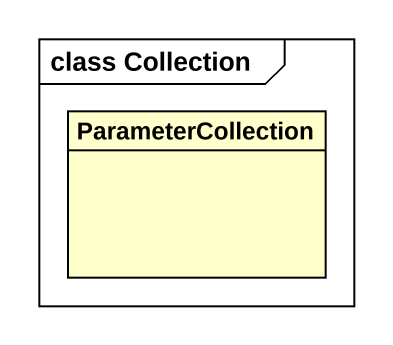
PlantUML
@startuml
mainframe class Collection
hide circle
hide empty members
class ParameterCollection
@enduml
